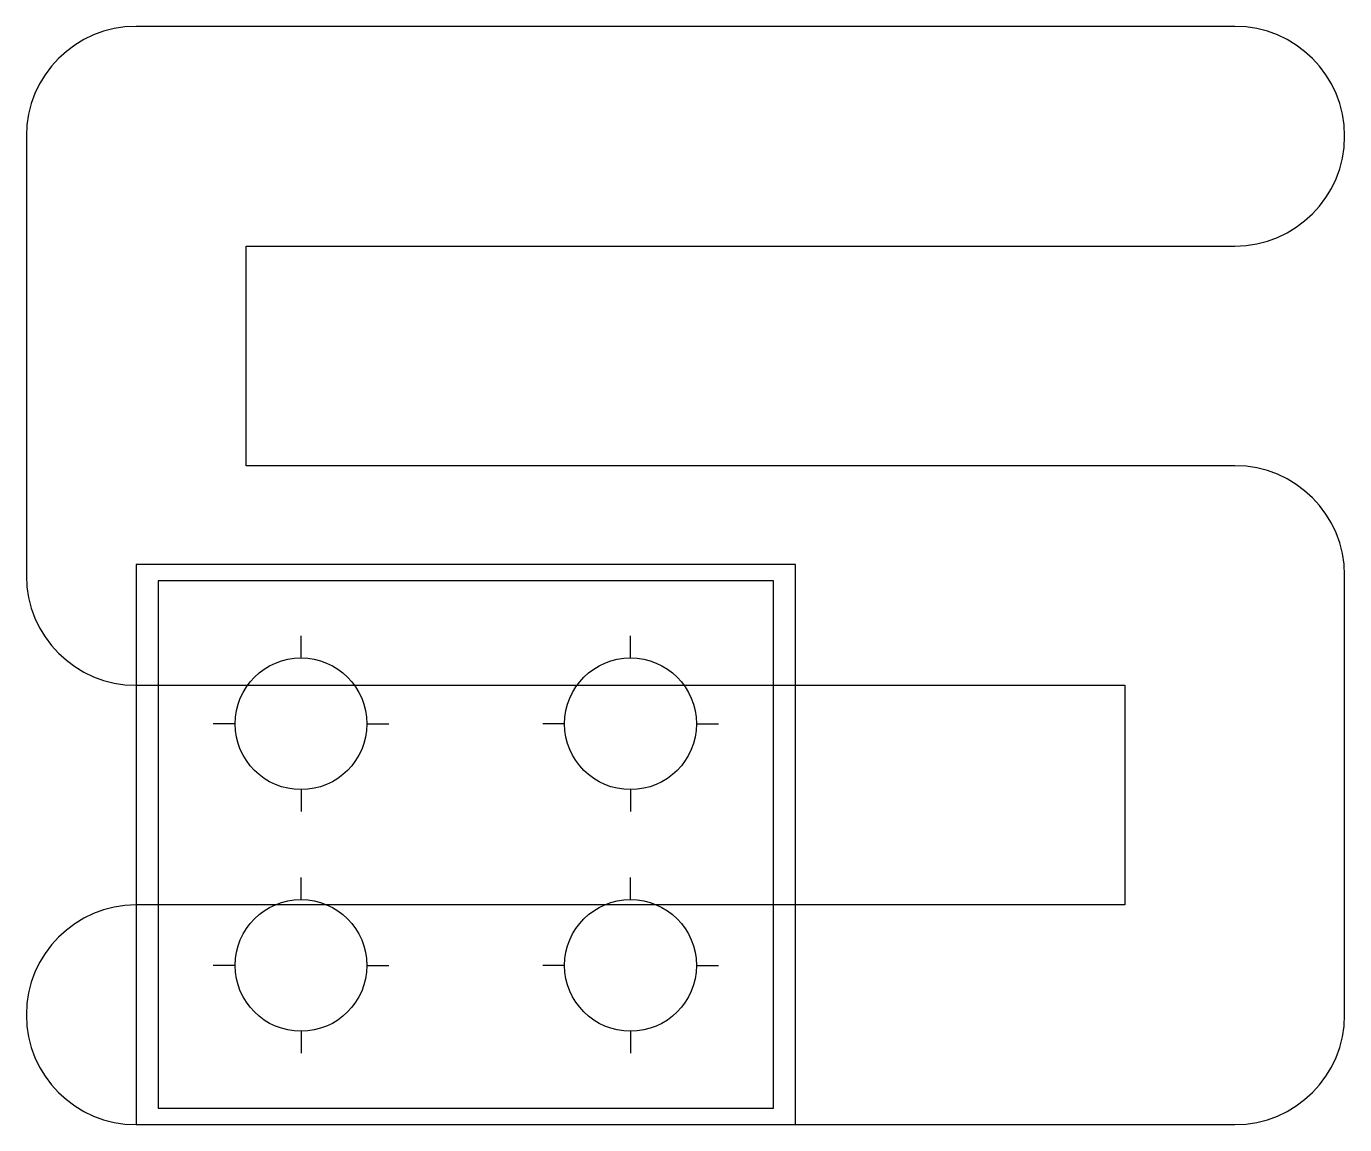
# Model space of a CAD drawing. Header units: millimetres. Extents: x -10 to 110, y 0 to 100.
import ezdxf

# ---------------------------------------------------------------- set-up
doc = ezdxf.new("R2010")
doc.units = ezdxf.units.MM
doc.layers.add('Fogão', color=1, linetype='Continuous')
doc.layers.add('S', color=3, linetype='Continuous')

msp = doc.modelspace()

# ---------------------------------------------------------------- linework, layer by layer
at = {"layer": 'Fogão'}
for p, q in [((60, 51), (0, 51)), ((0, 51), (0, 0)), ((60, 0), (60, 51)), ((58, 49.5), (2, 49.5)), ((2, 49.5), (2, 1.5)), ((58, 1.5), (58, 49.5)), ((15, 42.5), (15, 44.5)), ((45, 42.5), (45, 44.5)), ((9, 36.5), (7, 36.5)), ((21, 36.5), (23, 36.5)), ((39, 36.5), (37, 36.5)), ((51, 36.5), (53, 36.5)), ((15, 30.5), (15, 28.5)), ((45, 30.5), (45, 28.5)), ((15, 20.5), (15, 22.5)), ((45, 20.5), (45, 22.5)), ((9, 14.5), (7, 14.5)), ((21, 14.5), (23, 14.5)), ((39, 14.5), (37, 14.5)), ((51, 14.5), (53, 14.5)), ((15, 8.5), (15, 6.5)), ((45, 8.5), (45, 6.5)), ((2, 1.5), (58, 1.5)), ((0, 0), (60, 0))]:
    msp.add_line(p, q, dxfattribs=at)
for centre in [(15, 36.5), (45, 36.5), (15, 14.5), (45, 14.5)]:
    msp.add_circle(centre, 6, dxfattribs=at)
at = {"layer": 'S'}
for p, q in [((100, 100), (0, 100)), ((-10, 90), (-10, 50)), ((110, 90), (110, 90)), ((10, 60), (10, 80)), ((10, 80), (100, 80)), ((100, 60), (10, 60)), ((110, 10), (110, 50)), ((0, 40), (90, 40)), ((90, 40), (90, 20)), ((90, 20), (0, 20)), ((-10, 10), (-10, 10)), ((0, 0), (100, 0))]:
    msp.add_line(p, q, dxfattribs=at)
for centre, start, end in [((0, 90), 90, 180), ((100, 90), 0, 90), ((100, 90), 270, 0), ((100, 50), 0, 90), ((0, 50), 180, 270), ((0, 10), 90, 180), ((0, 10), 180, 270), ((100, 10), 270, 0)]:
    msp.add_arc(centre, 10, start, end, dxfattribs=at)

doc.saveas('drawing.dxf')
